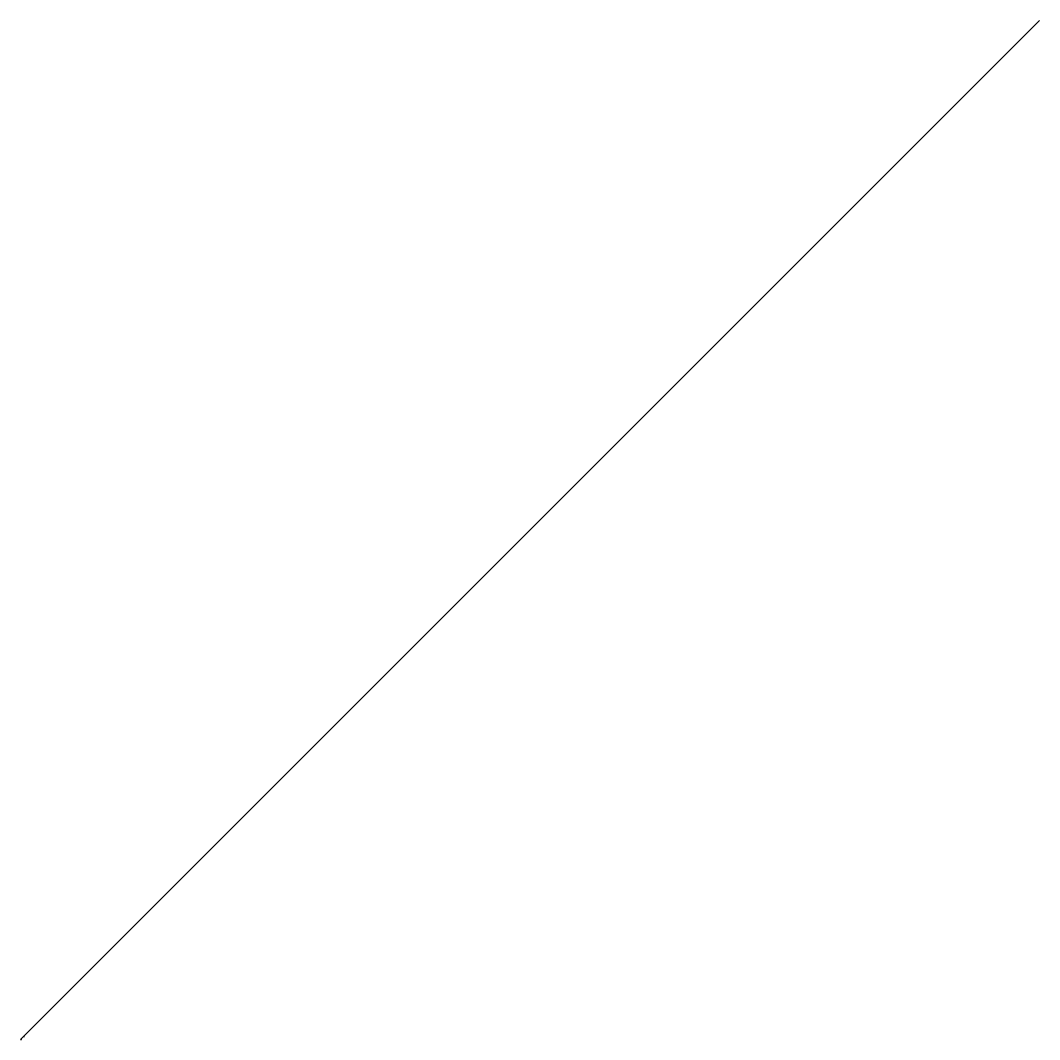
# Model space of a CAD drawing. Header units: millimetres. Extents: x 0 to 1000, y 0 to 1000.
import ezdxf

# ---------------------------------------------------------------- set-up
doc = ezdxf.new("R2010")
doc.units = ezdxf.units.MM

# ---------------------------------------------------------------- blocks, each defined once
blk = doc.blocks.new('Caja', base_point=(1, 1))
blk.add_line((1, 1), (2, 1))

msp = doc.modelspace()

# ---------------------------------------------------------------- linework, layer by layer
msp.add_line((0, 0), (1000, 1000))
msp.add_3dface([(0, 0), (1, 0), (1, 1)])

# ---------------------------------------------------------------- block references
msp.add_blockref('CAJA', (3, 3))

doc.saveas('drawing.dxf')
